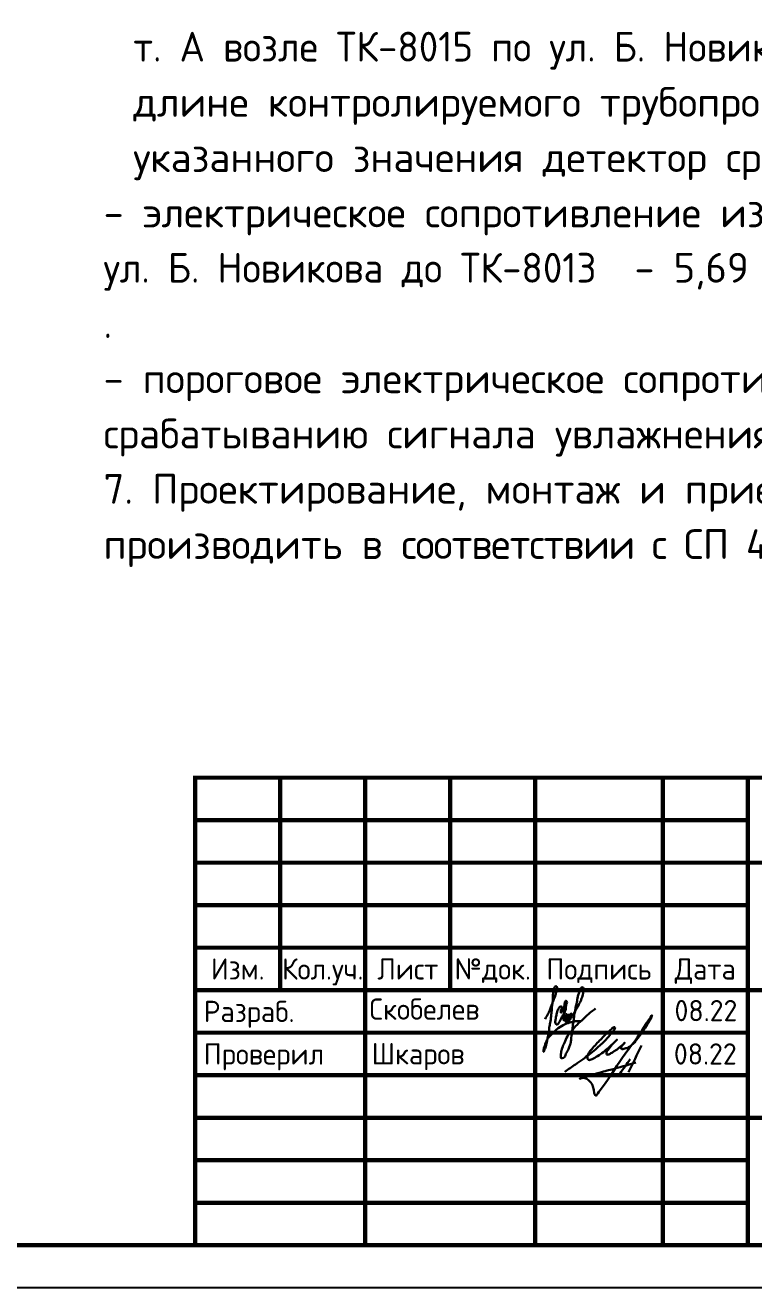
# Model space of a CAD drawing. Header units: millimetres. Extents: x 2079 to 5812, y 229 to 1012.
# Drawn here: x 2531.1 to 2616.8, y 574.3 to 722.8 of the extents above; entities that cross this region are included whole.
import ezdxf
from ezdxf.enums import TextEntityAlignment as Align

# ---------------------------------------------------------------- set-up
doc = ezdxf.new("R2010")
doc.units = ezdxf.units.MM
doc.layers.add('M-EQPM', color=50, linetype='Continuous', lineweight=18)
doc.styles.add('-ISOCPEUR-', font='isocpeur.ttf')
doc.styles.get("Standard").update_dxf_attribs({"font": 'GOST Common.ttf'})

# ---------------------------------------------------------------- blocks, each defined once
blk = doc.blocks.new('*U129')
blk.add_lwpolyline([(0, 0), (420, 0), (420, -297), (0, -297)], close=True)
at = {"const_width": 0.5}
blk.add_lwpolyline([(20, -5), (415, -5), (415, -292), (20, -292)], close=True, dxfattribs=at)
for points in [[(230, -292), (230, -237), (415, -237)], [(240, -237), (240, -262)], [(250, -237), (250, -292)], [(260, -237), (260, -262)], [(270, -237), (270, -292)], [(285, -237), (285, -292)], [(295, -237), (295, -292)], [(230, -242), (295, -242)], [(230, -247), (295, -247)], [(295, -247), (415, -247)], [(230, -252), (295, -252)], [(230, -257), (295, -257)], [(230, -262), (415, -262)], [(230, -267), (295, -267)], [(230, -272), (295, -272)], [(230, -277), (295, -277)], [(295, -277), (415, -277)], [(230, -282), (295, -282)], [(230, -287), (295, -287)]]:
    blk.add_lwpolyline(points, dxfattribs=at)
for s, p in [('Изм.', (235, -259.5)), ('Кол.уч.', (245, -259.5)), ('Лист', (255, -259.5)), ('№док.', (265, -259.5)), ('Подпись', (277.5, -259.5)), ('Дата', (290, -259.5))]:
    blk.add_text(s, height=2.5).set_placement(p, align=Align.MIDDLE_CENTER)
for s, p in [('Разраб.', (231, -264.5)), ('Проверил', (231, -269.5))]:
    blk.add_text(s, height=2.5).set_placement(p, align=Align.MIDDLE_LEFT)
blk.add_attdef('РАЗРАБОТАЛ', text='', height=2.5).set_placement((250.5, -264.22), align=Align.MIDDLE_LEFT)
at = {"flags": 8}
for tag, height, p in [('ДАТА', 2.5, (290.07, -264.4)), ('ЛИСТ', 3, (386.39, -271.92)), ('ЛИСТОВ', 3, (403.89, -271.92)), ('ФОРМАТ', 3, (380.97, -294.75))]:
    blk.add_attdef(tag, text='', height=height, dxfattribs=at).set_placement(p, align=Align.MIDDLE_CENTER)
blk.add_attdef('ПРОВЕРИЛ', (250.75, -270.73), '', height=2.5)
for tag, p in [('ТЕПЛОВЫЕ_СЕТИ_001', (316.44, -271)), ('ИМЯ_ЧЕРТЕЖА_001', (318.09, -285.55))]:
    blk.add_attdef(tag, p, '', height=3, dxfattribs=at)
blk = doc.blocks.new('Skobelev')
at = {"color": 177, "lineweight": 30, "true_color": 0x293189}
for points in [[(-1.68, -0.45), (-1.4, 0.04), (-1.22, 0.44), (-1.09, 0.78), (-1, 1.03), (-0.84, 1.44), (-0.74, 1.72), (-0.66, 2.01), (-0.6, 2.25), (-0.63, 2.46), (-0.71, 2.49), (-0.8, 2.44), (-0.87, 2.29), (-0.92, 2.05), (-0.97, 1.72), (-0.98, 1.38), (-1, 1.03), (-1.06, 0.66), (-1.08, 0.32), (-1.14, -0.18), (-1.22, -0.78), (-1.3, -1.21), (-1.35, -1.71), (-1.46, -2.17), (-1.52, -2.5), (-1.59, -2.81), (-1.65, -3.01), (-1.72, -3.2), (-1.78, -3.36), (-1.81, -3.4), (-1.83, -3.37), (-1.82, -3.24), (-1.79, -3.08), (-1.71, -2.85), (-1.66, -2.67), (-1.56, -2.43), (-1.36, -2.11), (-1.14, -1.87), (-0.64, -1.39), (-0.06, -1.01), (0.2, -0.88), (0.45, -0.79), (0.8, -0.7), (1.15, -0.64), (1.5, -0.65)], [(-0.21, 0.42), (-0.23, 0.43), (-0.26, 0.38), (-0.27, 0.3), (-0.27, 0.19), (-0.26, 0.12), (-0.2, 0.17), (-0.17, 0.3), (-0.15, 0.42), (-0.16, 0.56), (-0.21, 0.69), (-0.34, 0.65), (-0.44, 0.53), (-0.55, 0.31), (-0.63, 0.09), (-0.66, -0.09), (-0.71, -0.29), (-0.74, -0.51), (-0.76, -0.67), (-0.75, -0.82), (-0.67, -0.93), (-0.57, -0.93), (-0.43, -0.79), (-0.32, -0.59), (-0.21, -0.35), (-0.02, -0.02), (0.06, 0.12), (0.11, 0.23), (0.19, 0.45), (0.2, 0.67), (0.23, 0.85), (0.29, 1.09), (0.2, 1.19), (0.17, 1.17), (0.11, 1.08), (0.08, 0.9), (0.05, 0.69), (0.04, 0.41), (0.01, -0.02), (0.01, -0.21), (0, -0.33), (-0.02, -0.56), (0.01, -0.45), (0.06, -0.41), (0.17, -0.34), (0.24, -0.24), (0.29, -0.12), (0.28, -0.02), (0.21, 0), (0.17, -0.14), (0.14, -0.26), (0.12, -0.4), (0.1, -0.5), (0.12, -0.6), (0.17, -0.68), (0.27, -0.69), (0.34, -0.56), (0.41, -0.42), (0.47, -0.3), (0.5, -0.17), (0.47, -0.07), (0.43, -0.07), (0.39, -0.1), (0.35, -0.2), (0.32, -0.32), (0.3, -0.46), (0.3, -0.55), (0.31, -0.64), (0.36, -0.67), (0.42, -0.65), (0.47, -0.6), (0.51, -0.51), (0.56, -0.41), (0.59, -0.31), (0.63, -0.2), (0.67, -0.11), (0.71, -0.01), (0.69, 0.04), (0.63, 0.03), (0.59, -0.04), (0.55, -0.13), (0.53, -0.2), (0.5, -0.3), (0.47, -0.4), (0.48, -0.47), (0.49, -0.54), (0.54, -0.55), (0.57, -0.48), (0.66, -0.35), (0.74, -0.17), (0.91, 0.06), (1.03, 0.25), (1.16, 0.48), (1.26, 0.66), (1.37, 0.87), (1.48, 1.07), (1.58, 1.31), (1.69, 1.6), (1.74, 1.88), (1.77, 2.12), (1.74, 2.38), (1.68, 2.4), (1.55, 2.32), (1.46, 2.17), (1.39, 1.94), (1.28, 1.6), (1.22, 1.32), (1.18, 1.03), (1.07, 0.58), (1.04, 0.34), (0.95, -0.07), (0.92, -0.36), (0.82, -0.98), (0.78, -1.51), (0.68, -2.13), (0.63, -2.56), (0.55, -2.82), (0.43, -3.16), (0.2, -3.59), (-0.03, -3.94), (-0.24, -3.97), (-0.27, -3.76), (-0.24, -3.49), (-0.14, -3.06), (0.06, -2.58), (0.34, -2), (0.65, -1.6), (1.06, -1.1), (1.63, -0.57), (2.11, -0.11), (2.86, 0.49)]]:
    blk.add_spline(points, degree=3, dxfattribs=at)
blk = doc.blocks.new('подпись')
at = {"lineweight": 30}
for points in [[(-0.82, -1.23), (-0.21, -0.8), (0.43, -0.36), (0.86, -0.08), (1.32, 0.25), (2, 0.77), (2.8, 1.4), (3.27, 1.83), (3.84, 2.36), (4.46, 3.07), (5.01, 3.73), (5.08, 3.95), (5.01, 4.03), (4.91, 4), (4.76, 3.88), (4.33, 3.49), (3.4, 2.58), (2.34, 1.43), (1.83, 0.48), (1.87, 0.23), (1.99, 0.16), (2.17, 0.16), (2.41, 0.25), (3.02, 0.6), (3.71, 1.09), (4.34, 1.62), (5.32, 2.55), (4.75, 1.98), (4.27, 1.36), (4.08, 1.05), (4.07, 0.85), (4.11, 0.78), (4.25, 0.78), (4.42, 0.84), (4.78, 1.05), (5.16, 1.3), (5.47, 1.51), (5.72, 1.73), (6.05, 1.99), (6.23, 2.18), (5.94, 1.88), (5.8, 1.63), (5.8, 1.5), (5.89, 1.44), (6.13, 1.46), (6.57, 1.6), (6.9, 1.79), (7.5, 2.39), (8.04, 3.08), (8.61, 3.92), (9.15, 4.76), (9.43, 5.33), (8, 3.26), (6.29, 0.88), (3.58, -3.07), (3.05, -3.8), (2.85, -4.05), (2.49, -2.98), (2.12, -2.39), (1.3, -1.96), (1.02, -2.03), (2.91, -1.44), (4.7, -0.96), (7.51, -0.15)], [(8.19, 1.85), (6.68, -1.27)], [(6.86, 0.23), (5.67, -1.43)]]:
    blk.add_spline(points, degree=3, dxfattribs=at)
blk = doc.blocks.new('Подпись Леха')
at = {"color": 18, "true_color": 0x000000}
blk.add_blockref('подпись', (2.7, 0.11), dxfattribs=at)
blk = doc.blocks.new('Подписи')
blk.add_blockref('Подпись Леха', (2009.44, 1828.93))
at = {"layer": 'M-EQPM', "lineweight": 50, "xscale": 1.307815025212856, "yscale": 1.307815025212856, "zscale": 1.307815025212856}
blk.add_blockref('Skobelev', (2011.19, 1834.6), dxfattribs=at)

msp = doc.modelspace()

# ---------------------------------------------------------------- block references
ref = msp.add_blockref('*U129', (2321.052, 871.344))
ref.add_attrib('ДАТА', '08.22', dxfattribs={"height": 2.5}).set_placement((2611.126, 606.943), align=Align.MIDDLE_CENTER)
ref.add_attrib('РАЗРАБОТАЛ', 'Скобелев', dxfattribs={"height": 2.5}).set_placement((2571.553, 607.12), align=Align.MIDDLE_LEFT)
ref.add_attrib('ПРОВЕРИЛ', 'Шкаров', (2571.801, 600.615), dxfattribs={"height": 2.5})
msp.add_blockref('Подписи', (583.212, -1228.057))

# ---------------------------------------------------------------- texts
at = {"insert": (2540.255, 858.603), "char_height": 3.5, "width": 175.97762, "attachment_point": 1, "line_spacing_factor": 1.114286, "style": '-ISOCPEUR-'}
msp.add_mtext('Общие указания\\PНастоящий комплект разработан на основании чертежа части ТС Трубопроводы снабжены двумя линейными проводниками-индикаторами (основной сигнальный проводник и транзитный проводник) системы оперативного дистанционного контроля (ОДК) увлажнения изоляции в процессе эксплуатации теплопровода.\\P\\pi-3.5,l3.5,t3.5,10.5,14;1.^IВ качестве основного сигнального провода используется провод \\P\\pi0,t10.5,14;маркированный, расположенный справа по направлению подачи воды к \\Pпотребителю на обоих трубопроводах.\\P\\pi-3.5,t3.5,10.5,14;2.^IСистема ОДК включает:\\P\\ptz;-^Iмедные проводники-индикаторы, проходящие по всей длине трубопроводов;\\P-^Iклеммные коробки с вводами и терминалы для подключения приборов и соединения сигнальных проводников в точках контроля;\\P-^Iкабели для соединения проводников-индикаторов;\\P-^Iпереносной детектор;\\P-^Iпереходное устройство.\\P\\pt3.5,10.5,14;5.^IЭлементы сигнальной системы ОДК, в том числе приборы ОДК, должны \\P\\pi0,t10.5,14;поставляться комплектно в заводском исполнении.\\P\\pi-3.5,t3.5,10.5,14;6.^IПараметры системы ОДК:\\P\\ptz;-^Iэлектрическое сопротивление сигнальной цепи (петли): на участке {\\fGOST Common|b0|i0|c204|p34;от т. А возле ТК-8015 по ул. Б. Новикова до ТК-8013}  0,79 Ом, что соответствует длине контролируемого трубопровода - 379,5 м (при превышении указанного значения детектор срабатывает на обрыв).\\P\\pi0,l0;- электрическое сопротивление изоляции на участке {\\fGOST Common|b0|i0|c204|p34;от т. А возле ТК-8015 по ул. Б. Новикова до ТК-8013}  - 5,69 МОм, соответствующее 379,5 м трубопровода .\\P- пороговое электрическое сопротивление изоляции  5 кОм, соответствующее срабатыванию сигнала увлажнения.\\P7. Проектирование, монтаж и приемку в эксплуатацию системы ОДК производить в {\\T0.95;\\C7;соответствии с СП 41-105-2002, СП 315.1325800.2017.}', dxfattribs=at)
at = {"lineweight": 50, "insert": (2611.052, 601.844), "char_height": 2.5, "attachment_point": 5}
msp.add_mtext_dynamic_manual_height_columns('08.22', width=10, gutter_width=12.5, heights=[0], dxfattribs=at)

doc.saveas('drawing.dxf')
